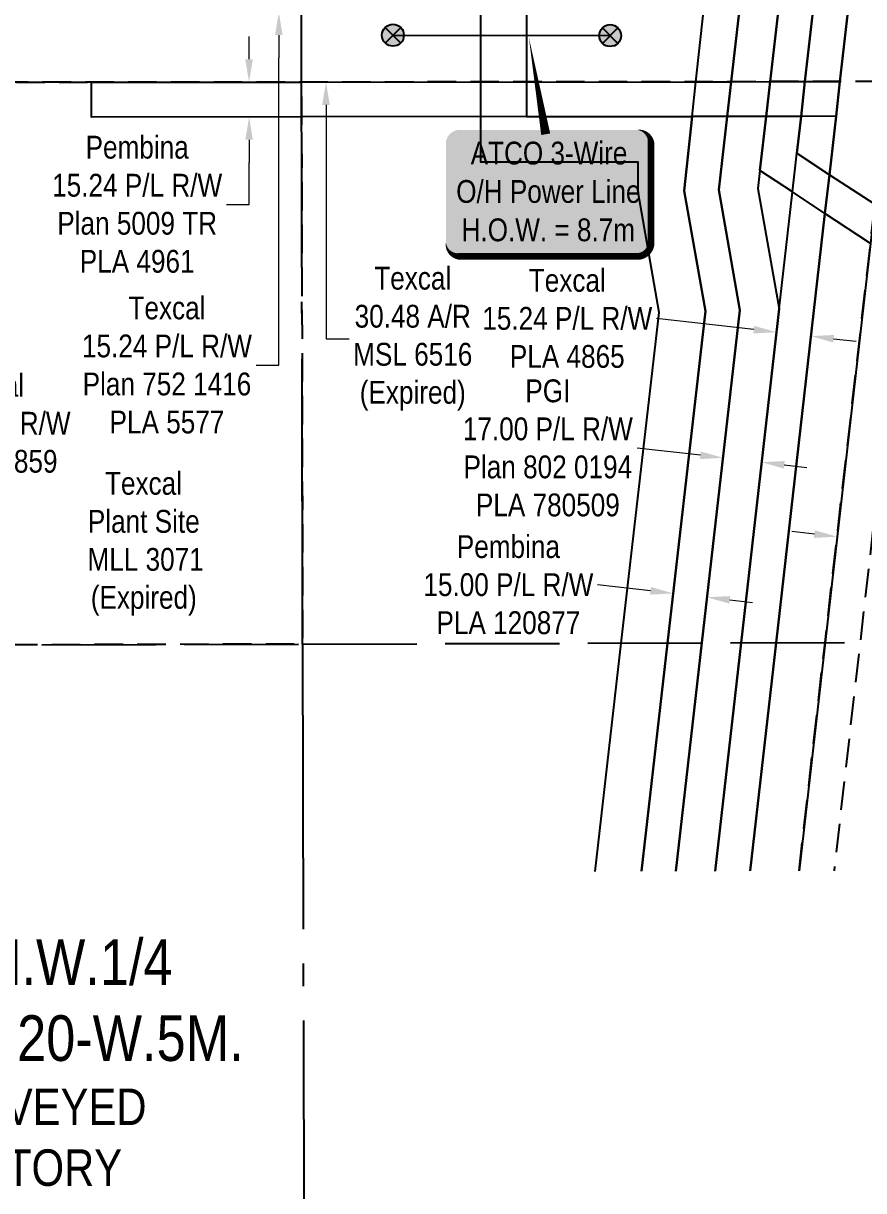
# Model space of a CAD drawing. Extents: x 506297 to 510567, y 6023715 to 6027460.
# Drawn here: x 508721 to 509089, y 6024507 to 6025019 of the extents above; entities that cross this region are included whole.
import ezdxf

# ---------------------------------------------------------------- set-up
doc = ezdxf.new("R2010")
doc.units = 0
doc.header["$LTSCALE"] = 5
doc.header["$PDMODE"] = 34
doc.header["$PDSIZE"] = 0.05
for name, pattern in [('foc-ACCESSROAD', [3.75, 2.5, -1.25]), ('foc-FLOWLINE', [3.75, 2.5, -1.25]), ('foc-QUARTERLINE', [33, 25, -3, 2, -3]), ('foc-UNSURVEYED', [12.5, 10, -2.5]), ('POWERLINE5', [7.8, 2.4, -0.6, 0.6, -0.6, 0.6, -0.6, 2.4])]:
    doc.linetypes.add(name, pattern=pattern)
doc.layers.get('Defpoints').update_dxf_attribs({"color": 9})
for name, color, linetype in [('AS-POWER', 104, 'foc-POWER'), ('AS-POWER-EXISTING', 72, 'POWERLINE5'), ('AS-POWER-T', 104, 'Continuous'), ('C-RW', 13, 'Continuous'), ('C-SYMBOL', 7, 'Continuous'), ('F-FLOWLINE', 190, 'foc-FLOWLINE'), ('F-RW', 190, 'Continuous'), ('F-WS', 190, 'foc-ACCESSROAD'), ('L-QSEC', 8, 'foc-QUARTERLINE'), ('L-UNS-T', 3, 'Continuous'), ('L-USEC', 7, 'foc-UNSURVEYED'), ('P-CROSSINGS', 250, 'Continuous')]:
    doc.layers.add(name, color=color, linetype=linetype)
for name, color, linetype, lineweight in [('F-AR-T', 190, 'Continuous', 9), ('F-FLOWLINE-T', 190, 'Continuous', 9), ('F-RW-T', 190, 'Continuous', 9)]:
    doc.layers.add(name, color=color, linetype=linetype, lineweight=lineweight)
doc.styles.add('175L', font='ARIALN.TTF', dxfattribs={"height": 20})
doc.styles.add('80', font='ARIALN.TTF', dxfattribs={"height": 10})
doc.styles.add('80CG', font='ARIALN.TTF', dxfattribs={"height": 10})
doc.styles.add('80L', font='ARIALN.TTF', dxfattribs={"height": 10})
doc.styles.add('foc-LtypeFont', font='ARIALN.TTF', dxfattribs={"height": 7.35})
doc.linetypes.add('foc-POWER', pattern='A,6,-1,["P",foc-LtypeFont,S=0.2,R=0,X=-0.625,Y=-0.75],-1.24,4', length=12.24)
doc.dimstyles.new('Compass 5 000', dxfattribs={"dimscale": 5, "dimtxt": 9, "dimasz": 2, "dimexe": 0.2, "dimexo": 0.0625, "dimgap": 0.5, "dimtad": 0, "dimtih": 1, "dimtoh": 1, "dimzin": 0, "dimdsep": 46, "dimtxsty": '80CG', "dimcen": 0.1, "dimse1": 1, "dimse2": 1, "dimclrd": 256, "dimclrt": 256, "dimaunit": 1, "dimadec": 4, "dimazin": 0, "dimtfac": 0.06, "dimtofl": 0, "dimtmove": 0, "dimatfit": 1, "dimfxl": 0.2, "dimtolj": 1, "dimtzin": 0, "dimlwd": -1, "dimarcsym": 0})

# ---------------------------------------------------------------- blocks, each defined once
blk = doc.blocks.new('*D434')
at = {"layer": 'Defpoints', "color": 0, "transparency": 16777216}
for p in [(508635.51, 6024908.16), (508645.51, 6024908.16), (508645.51, 6024843.29)]:
    blk.add_point(p, dxfattribs=at)
at = {"layer": 'F-RW-T', "transparency": 16777216}
for p, q in [((508625.51, 6024843.29), (508615.51, 6024843.29)), ((508655.51, 6024843.29), (508665.51, 6024843.29))]:
    blk.add_line(p, q, dxfattribs=at)
for points in [[(508625.51, 6024844.96), (508625.51, 6024841.63), (508635.51, 6024843.29)], [(508655.51, 6024844.96), (508655.51, 6024841.62), (508645.51, 6024843.29)]]:
    blk.add_solid(points, dxfattribs=at)
at = {"layer": 'F-RW-T', "transparency": 16777216, "insert": (508704.6, 6024843.29), "char_height": 10, "attachment_point": 5, "style": '80CG'}
blk.add_mtext('\\A1;Texcal\\P10.00 P/L R/W\\PPLA 050859', dxfattribs=at)
blk = doc.blocks.new('*D436')
at = {"layer": 'Defpoints', "color": 0, "transparency": 16777216}
for p in [(508807.55, 6024992.86), (508807.57, 6024977.63), (508820.08, 6024977.64)]:
    blk.add_point(p, dxfattribs=at)
at = {"layer": 'F-RW-T', "transparency": 16777216}
for p, q in [((508820.05, 6025002.88), (508820.04, 6025012.88)), ((508820.09, 6024967.64), (508820.1, 6024957.64)), ((508820.12, 6024939.29), (508820.1, 6024957.64)), ((508810.12, 6024939.29), (508820.12, 6024939.29))]:
    blk.add_line(p, q, dxfattribs=at)
for points in [[(508821.72, 6025002.88), (508818.39, 6025002.87), (508820.06, 6024992.88)], [(508821.75, 6024967.65), (508818.42, 6024967.64), (508820.08, 6024977.64)]]:
    blk.add_solid(points, dxfattribs=at)
at = {"layer": 'F-RW-T', "transparency": 16777216, "insert": (508771.03, 6024939.29), "char_height": 10, "attachment_point": 5, "style": '80CG'}
blk.add_mtext('\\A1;Pembina\\P15.24 P/L R/W\\PPlan 5009 TR\\PPLA 4961', dxfattribs=at)
blk = doc.blocks.new('*D439')
at = {"layer": 'Defpoints', "color": 0, "transparency": 16777216}
for p in [(508831.69, 6025038.72), (508831.7, 6025023.49), (508833.1, 6025023.49)]:
    blk.add_point(p, dxfattribs=at)
at = {"layer": 'F-RW-T', "transparency": 16777216}
for p, q in [((508833.1, 6025048.72), (508833.09, 6025058.72)), ((508833.11, 6025013.49), (508833.11, 6025003.49)), ((508833.16, 6024868.84), (508833.11, 6025003.49)), ((508823.16, 6024868.84), (508833.16, 6024868.84))]:
    blk.add_line(p, q, dxfattribs=at)
for points in [[(508834.76, 6025048.72), (508831.43, 6025048.72), (508833.1, 6025038.72)], [(508834.78, 6025013.49), (508831.44, 6025013.49), (508833.1, 6025023.49)]]:
    blk.add_solid(points, dxfattribs=at)
at = {"layer": 'F-RW-T', "transparency": 16777216, "insert": (508784.08, 6024868.84), "char_height": 10, "attachment_point": 5, "style": '80CG'}
blk.add_mtext('\\A1;Texcal\\P15.24 P/L R/W\\PPlan 752 1416\\PPLA 5577', dxfattribs=at)
blk = doc.blocks.new('*D453')
at = {"layer": 'Defpoints', "color": 0, "transparency": 16777216}
for p in [(508864.02, 6025023.53), (508853.77, 6024992.91), (508864.05, 6024992.92)]:
    blk.add_point(p, dxfattribs=at)
at = {"layer": 'F-AR-T', "transparency": 16777216}
for p, q in [((508853.73, 6025033.52), (508853.72, 6025043.52)), ((508853.78, 6024982.91), (508853.88, 6024880.43)), ((508853.88, 6024880.43), (508863.88, 6024880.43))]:
    blk.add_line(p, q, dxfattribs=at)
for points in [[(508855.4, 6025033.52), (508852.06, 6025033.51), (508853.74, 6025023.52)], [(508855.45, 6024982.91), (508852.11, 6024982.91), (508853.77, 6024992.91)]]:
    blk.add_solid(points, dxfattribs=at)
at = {"layer": 'F-AR-T', "transparency": 16777216, "insert": (508891.79, 6024880.43), "char_height": 10, "attachment_point": 5, "style": '80CG'}
blk.add_mtext('\\A1;Texcal\\P30.48 A/R\\PMSL 6516\\P(Expired)', dxfattribs=at)
blk = doc.blocks.new('*D454')
at = {"layer": 'Defpoints', "color": 0, "transparency": 16777216}
for p in [(509009.33, 6024798.7), (509024.22, 6024797), (509005.92, 6024768.77)]:
    blk.add_point(p, dxfattribs=at)
at = {"layer": 'F-RW-T', "transparency": 16777216}
for p, q in [((508995.98, 6024769.9), (508972.79, 6024772.54)), ((509030.75, 6024765.94), (509040.69, 6024764.81))]:
    blk.add_line(p, q, dxfattribs=at)
for points in [[(508996.17, 6024771.56), (508995.8, 6024768.24), (509005.92, 6024768.77)], [(509030.94, 6024767.6), (509030.56, 6024764.28), (509020.82, 6024767.07)]]:
    blk.add_solid(points, dxfattribs=at)
at = {"layer": 'F-RW-T', "transparency": 16777216, "insert": (508933.7, 6024772.54), "char_height": 10, "attachment_point": 5, "style": '80CG'}
blk.add_mtext('\\A1;Pembina\\P15.00 P/L R/W\\PPLA 120877', dxfattribs=at)
blk = doc.blocks.new('*D455')
at = {"layer": 'Defpoints', "color": 0, "transparency": 16777216}
for p in [(509027.78, 6024828.2), (509026.32, 6024815.42), (509043.21, 6024813.5)]:
    blk.add_point(p, dxfattribs=at)
at = {"layer": 'F-RW-T', "transparency": 16777216}
for p, q in [((509017.84, 6024829.33), (508990.07, 6024832.49)), ((509054.6, 6024825.14), (509064.53, 6024824.01))]:
    blk.add_line(p, q, dxfattribs=at)
for points in [[(509018.03, 6024830.99), (509017.65, 6024827.67), (509027.78, 6024828.2)], [(509054.79, 6024826.8), (509054.41, 6024823.49), (509044.66, 6024826.28)]]:
    blk.add_solid(points, dxfattribs=at)
at = {"layer": 'F-RW-T', "transparency": 16777216, "insert": (508950.99, 6024832.49), "char_height": 10, "attachment_point": 5, "style": '80CG'}
blk.add_mtext('\\A1;PGI\\P17.00 P/L R/W\\PPlan 802 0194\\PPLA 780509', dxfattribs=at)
blk = doc.blocks.new('*D456')
at = {"layer": 'Defpoints', "color": 0, "transparency": 16777216}
for p in [(509051.15, 6024883.26), (509050.49, 6024877.47), (509065.63, 6024875.74)]:
    blk.add_point(p, dxfattribs=at)
at = {"layer": 'F-RW-T', "transparency": 16777216}
for p, q in [((509041.22, 6024884.4), (508998.59, 6024889.25)), ((509076.22, 6024880.41), (509086.16, 6024879.28))]:
    blk.add_line(p, q, dxfattribs=at)
for points in [[(509041.41, 6024886.05), (509041.03, 6024882.74), (509051.15, 6024883.26)], [(509076.41, 6024882.06), (509076.03, 6024878.75), (509066.29, 6024881.54)]]:
    blk.add_solid(points, dxfattribs=at)
at = {"layer": 'F-RW-T', "transparency": 16777216, "insert": (508959.5, 6024889.25), "char_height": 10, "attachment_point": 5, "style": '80CG'}
blk.add_mtext('\\A1;Texcal\\P15.24 P/L R/W\\PPLA 4865', dxfattribs=at)
blk = doc.blocks.new('*D460')
at = {"layer": 'Defpoints', "color": 0, "transparency": 16777216}
for p in [(509079.41, 6024808.31), (509094.55, 6024806.59), (509092.88, 6024791.9)]:
    blk.add_point(p, dxfattribs=at)
at = {"layer": 'F-FLOWLINE-T', "transparency": 16777216}
for p, q in [((509067.8, 6024794.76), (509057.86, 6024795.89)), ((509102.82, 6024790.77), (509112.76, 6024789.64))]:
    blk.add_line(p, q, dxfattribs=at)
for points in [[(509067.99, 6024796.41), (509067.61, 6024793.1), (509077.74, 6024793.63)], [(509103.01, 6024792.43), (509102.63, 6024789.11), (509092.88, 6024791.9)]]:
    blk.add_solid(points, dxfattribs=at)
at = {"layer": 'F-FLOWLINE-T', "transparency": 16777216, "insert": (509164.25, 6024789.64), "char_height": 10, "attachment_point": 5, "style": '80CG'}
blk.add_mtext('\\A1;Texcal\\P15.25 Flowline R/W\\PPLA 3983', dxfattribs=at)
blk = doc.blocks.new('POWERPOLE')
h = blk.add_hatch(color=255)
edge = h.paths.add_edge_path()
edge.add_arc((0, 0), 0.96, 0, 360)
at = {"linetype": 'Continuous'}
for p, q in [((0.68, -0.68), (-0.68, 0.68)), ((-0.68, -0.68), (0.68, 0.68))]:
    blk.add_line(p, q, dxfattribs=at)
blk.add_circle((0, 0), 0.96, dxfattribs=at)
blk = doc.blocks.new('*U625')
h = blk.add_hatch(color=255)
edge = h.paths.add_edge_path()
edge.add_line((-39, -28.5), (39, -28.5))
edge.add_arc((39, -22.5), 6, 270, 360)
edge.add_line((45, -22.5), (45, 21))
edge.add_arc((39, 21), 6, 0, 90)
edge.add_line((39, 27), (-39, 27))
edge.add_arc((-39, 21), 6, 90, 180)
edge.add_line((-45, 21), (-45, -22.5))
edge.add_arc((-39, -22.5), 6, 180, 270)
at = {"color": 104, "flags": 128}
blk.add_lwpolyline([(-39, -28.5, 3, 3, 0), (39, -28.5, 3, 3, 0.414214), (45, -22.5, 3, 3, 0), (45, 21, 3, 0, 0.414214), (39, 27, 0, 0, 0), (-39, 27, 0, 0, 0.414214), (-45, 21, 0, 0, 0), (-45, -22.5, 0, 3, 0.414214)], format="xyseb", close=True, dxfattribs=at)
at = {"color": 104, "style": '80'}
blk.add_attdef('ENTER_TEXT_001', (-26.85, -4.92), '', height=10, dxfattribs=at)

msp = doc.modelspace()

# ---------------------------------------------------------------- linework, layer by layer
at = {"layer": 'AS-POWER', "flags": 128}
msp.add_lwpolyline([(508883.105, 6025013.431), (508978.278, 6025013.282)], dxfattribs=at)
at = {"layer": 'C-RW'}
for points in [[(508971.76, 6024646.917), (508983.191, 6024746.938), (508999.758, 6024891.915), (508990.52, 6024944.658), (508990.511, 6024957.854), (508921.678, 6024957.804), (508921.661, 6024977.746), (508921.648, 6024992.975), (508921.622, 6025023.546)], [(508941.647, 6025023.553), (508941.647, 6024992.994), (508941.648, 6024977.766), (509014.228, 6024977.84), (509010.708, 6024945.266), (509020.013, 6024892.487), (509003.439, 6024746.992), (508992.046, 6024646.973)]]:
    msp.add_lwpolyline(points, dxfattribs=at)
at = {"layer": 'F-FLOWLINE', "flags": 128}
msp.add_lwpolyline([(509061.051, 6024647.16), (509072.444, 6024747.177), (509092.367, 6024922.078), (509094.338, 6024939.378), (509109.507, 6024937.859), (509108.569, 6024929.622), (509107.513, 6024920.352), (509106.634, 6024912.639), (509087.791, 6024747.218), (509076.398, 6024647.202)], dxfattribs=at)
at = {"layer": 'F-RW'}
for points in [[(508992.046, 6024646.973), (509003.44, 6024746.992), (509020.013, 6024892.487), (509010.708, 6024945.266), (509014.228, 6024977.84), (509015.874, 6024993.069), (509019.172, 6025023.581), (509020.818, 6025038.814), (509022.526, 6025054.616), (509024.236, 6025070.44), (509025.309, 6025080.376), (509025.847, 6025085.344), (509029.522, 6025119.574), (509064.322, 6025146.852), (509073.885, 6025230.927), (509110.341, 6025551.461), (509117.893, 6025617.86), (509118.774, 6025625.605), (509121.72, 6025651.509)], [(509007.14, 6024647.014), (509018.533, 6024747.032), (509035.154, 6024892.945), (509025.847, 6024945.727), (509029.498, 6024977.853), (509031.259, 6024993.085), (509034.771, 6025023.588), (509036.518, 6025038.82), (509037.217, 6025044.911), (509042.483, 6025053.248), (509051.374, 6025067.314), (509057.3, 6025076.691), (509060.264, 6025081.379), (509074.517, 6025103.927), (509078.507, 6025138.968), (509084.048, 6025187.729), (509085.27, 6025198.329), (509085.873, 6025203.609), (509125.349, 6025551.502), (509132.184, 6025611.741), (509133.07, 6025619.548), (509136.398, 6025648.877), (509136.701, 6025651.55)], [(509136.701, 6025651.55), (509136.398, 6025648.877), (509133.07, 6025619.548), (509132.184, 6025611.741), (509125.349, 6025551.502), (509085.873, 6025203.609), (509085.27, 6025198.329), (509084.048, 6025187.729), (509078.507, 6025138.968), (509043.738, 6025111.691), (509040.996, 6025083.598), (509040.51, 6025078.625), (509039.539, 6025068.677), (509038.083, 6025053.755), (509037.217, 6025044.911), (509036.518, 6025038.82), (509034.771, 6025023.588), (509031.259, 6024993.085), (509029.498, 6024977.853), (509025.847, 6024945.727), (509035.154, 6024892.945), (509018.533, 6024747.032), (509007.14, 6024647.014)], [(509153.736, 6025651.597), (509153.483, 6025649.515), (509152.624, 6025641.932), (509149.31, 6025612.669), (509148.418, 6025604.79), (509142.388, 6025551.548), (509103.462, 6025207.87), (509102.862, 6025202.588), (509101.66, 6025192.001), (509090.955, 6025097.856), (509079.002, 6025079.22), (509076.038, 6025074.531), (509070.11, 6025065.154), (509061.219, 6025051.089), (509053.615, 6025038.826), (509051.869, 6025023.594), (509048.375, 6024993.102), (509046.63, 6024977.87), (509043.913, 6024954.155), (509043.006, 6024946.25), (509052.315, 6024893.47), (509035.64, 6024747.078), (509024.246, 6024647.06)], [(509039.58, 6024647.102), (509050.974, 6024747.119), (509072.409, 6024935.283), (509074.344, 6024952.27), (509077.264, 6024977.901), (509078.999, 6024993.133), (509082.47, 6025023.606), (509084.206, 6025038.844), (509085.285, 6025048.316), (509086.982, 6025063.209), (509088.113, 6025073.139), (509088.678, 6025078.105), (509090.955, 6025097.856), (509101.66, 6025192.001), (509102.862, 6025202.588), (509103.462, 6025207.87), (509142.388, 6025551.548), (509148.418, 6025604.79), (509149.31, 6025612.669), (509152.624, 6025641.932), (509153.483, 6025649.515), (509153.736, 6025651.597)], [(509175.409, 6025651.656), (509174.682, 6025645.289), (509173.292, 6025633.081), (509169.972, 6025603.917), (509164.015, 6025551.606), (509125.533, 6025213.212), (509123.726, 6025197.35), (509109.864, 6025075.663), (509109.298, 6025070.699), (509108.167, 6025060.767), (509106.47, 6025045.875), (509105.67, 6025038.86), (509105.27, 6025035.346), (509104.129, 6025025.332), (509103.934, 6025023.614), (509100.464, 6024993.154), (509094.338, 6024939.378), (509092.367, 6024922.078), (509072.444, 6024747.177), (509061.051, 6024647.16)], [(509024.246, 6024647.06), (509035.64, 6024747.078), (509052.315, 6024893.47), (509057.263, 6024937.008), (509058.143, 6024944.731), (509060.08, 6024961.707), (509061.931, 6024977.889), (509063.673, 6024993.118), (509067.151, 6025023.6), (509082.47, 6025023.606), (509078.999, 6024993.133), (509077.264, 6024977.901), (509074.344, 6024952.27), (509072.409, 6024935.283), (509050.974, 6024747.119), (509039.58, 6024647.102)], [(509092.367, 6024922.078), (509072.409, 6024935.283), (509058.143, 6024944.731), (509043.913, 6024954.155), (509046.63, 6024977.87), (509048.375, 6024993.102), (509051.869, 6025023.594)], [(509067.151, 6025023.6), (509063.673, 6024993.118), (509061.931, 6024977.889), (509060.08, 6024961.707), (509074.344, 6024952.27), (509094.338, 6024939.378)]]:
    msp.add_lwpolyline(points, dxfattribs=at)
msp.add_lwpolyline([(509078.999, 6024993.133), (509077.264, 6024977.901), (509061.931, 6024977.889), (509046.63, 6024977.87), (509029.498, 6024977.853), (509014.228, 6024977.84), (508843.091, 6024977.667), (508750.962, 6024977.576), (508750.948, 6024992.808), (508843.061, 6024992.898), (509015.874, 6024993.069), (509031.259, 6024993.085), (509048.375, 6024993.102), (509063.673, 6024993.118), (509078.999, 6024993.133)], close=True, dxfattribs=at)
at = {"layer": 'F-WS', "flags": 128}
for points in [[(509229.194, 6025046.822), (509224.008, 6025001.449), (509222.807, 6024990.937), (509220.404, 6024969.915), (509218.461, 6024952.916), (509218.118, 6024949.916), (509217.261, 6024942.416), (509215.346, 6024925.664), (509200.453, 6024927.379), (509109.507, 6024937.859), (509094.338, 6024939.378), (509100.464, 6024993.154), (509078.999, 6024993.133), (509063.673, 6024993.118), (509048.375, 6024993.102), (509031.259, 6024993.085), (509015.874, 6024993.069), (508843.062, 6024992.898), (508750.948, 6024992.808), (508629.761, 6024992.952), (508624.762, 6024992.959), (508609.531, 6024992.977), (508442.967, 6024993.183), (508427.975, 6024993.201), (508417.922, 6024993.213), (508409.896, 6024993.224), (508399.327, 6024993.237), (508396.037, 6024993.242), (508392.212, 6024993.246), (508385.694, 6024993.254), (508382.842, 6024993.254), (508379.339, 6024993.257), (508379.77, 6024994.417), (508381.675, 6024999.409), (508383.972, 6025005.324), (508384.418, 6025006.463), (508386.349, 6025011.343), (508387.171, 6025013.402), (508387.82, 6025015.051), (508388.761, 6025017.352), (508389.965, 6025020.322), (508391.173, 6025023.264), (508394.231, 6025023.35), (508394.734, 6025023.332), (508397.666, 6025023.341), (508404.276, 6025023.325), (508409.042, 6025023.303), (508418.136, 6025023.276), (508419.204, 6025023.3), (508419.606, 6025023.303), (508428.188, 6025023.304), (508446.125, 6025023.315), (508534.999, 6025023.403), (508609.668, 6025023.435), (508624.739, 6025023.439), (508629.737, 6025023.442), (508658.565, 6025023.452), (508843.003, 6025023.519), (509019.172, 6025023.581), (509034.771, 6025023.588), (509041.815, 6025023.59), (509051.869, 6025023.594), (509067.151, 6025023.6), (509082.47, 6025023.606), (509103.934, 6025023.614), (509104.129, 6025025.332), (509105.27, 6025035.346), (509105.67, 6025038.86), (509106.47, 6025045.875), (509108.167, 6025060.767), (509123.309, 6025059.022), (509229.194, 6025046.822)], [(508370.925, 6024745.266), (508354.151, 6024745.22), (508358.075, 6024833.502), (508363.358, 6024849.212), (508381.301, 6024904.736), (508386.081, 6024919.527), (508409.896, 6024993.224), (508417.922, 6024993.213), (508427.975, 6024993.201), (508442.967, 6024993.183), (508609.531, 6024992.977), (508624.762, 6024992.959), (508629.761, 6024992.952), (508750.948, 6024992.808), (508843.062, 6024992.898), (508843.091, 6024977.667), (508843.539, 6024746.568), (508555.045, 6024745.768), (508539.761, 6024745.725), (508405.956, 6024745.36), (508390.936, 6024745.32), (508380.931, 6024745.293), (508370.925, 6024745.266)]]:
    msp.add_lwpolyline(points, close=True, dxfattribs=at)
at = {"layer": 'L-QSEC'}
for q in [(508841.981, 6025550.746), (508845.039, 6023972.391)]:
    msp.add_line((508843.539, 6024746.568), q, dxfattribs=at)
at = {"layer": 'L-USEC'}
for p, q in [((508041.727, 6024744.387), (508843.539, 6024746.568)), ((508843.539, 6024746.568), (509645.366, 6024748.75))]:
    msp.add_line(p, q, dxfattribs=at)
at = {"layer": 'P-CROSSINGS', "color": 104, "flags": 128}
msp.add_lwpolyline([(508942.634, 6025012.691, 0, 3.996, 0), (508950.059, 6024970.051, 1.998, 1.998, 0)], format="xyseb", dxfattribs=at)

# ---------------------------------------------------------------- block references
at = {"layer": 'AS-POWER-EXISTING', "xscale": 4.997325200000076, "yscale": 4.997325200000076, "zscale": 4.997325200000076}
for p in [(508883.105, 6025013.431), (508978.278, 6025013.282)]:
    msp.add_blockref('POWERPOLE', p, dxfattribs=at)
at = {"layer": 'AS-POWER-T'}
ref = msp.add_blockref('*U625', (508951.255, 6024944.967), dxfattribs=dict(at, xscale=0.9989303661822055, yscale=0.9989303661822055, zscale=0.9989303661822055))
ref.add_attrib('ENTER_TEXT_001', 'ATCO 3-Wire', (508917.175, 6024956.795), dxfattribs={"layer": '0', "color": 104, "height": 9.9893, "style": '80'})
ref.add_attrib('ENTER_TEXT_002', 'O/H Power Line', (508910.828, 6024939.969), dxfattribs={"layer": '0', "color": 104, "height": 9.9893, "style": '80'})
ref.add_attrib('ENTER_TEXT_003', 'H.O.W. = 8.7m', (508913.186, 6024923.143), dxfattribs={"layer": '0', "color": 104, "height": 9.9893, "style": '80'})

# ---------------------------------------------------------------- texts
at = {"layer": 'C-SYMBOL', "color": 3, "insert": (508708.873, 6024617.177), "char_height": 20, "width": 215.98445, "attachment_point": 2, "style": '175L'}
msp.add_mtext('Theor. N.W.1/4 \\PSec. 13-62-20-W.5M.', dxfattribs=at)
at = {"layer": 'F-RW-T', "insert": (508748.788, 6024822.012), "char_height": 9.99465, "attachment_point": 1, "style": '80L'}
msp.add_mtext_dynamic_manual_height_columns('\\pi8.14932;Texcal\\P\\pi0.6397;Plant Site\\P\\pi0.47608;MLL 3071\\P\\pi1.92141;(Expired)', width=48.90738, gutter_width=50.027, heights=[0], dxfattribs=at)
at = {"layer": 'L-UNS-T', "color": 3, "insert": (508711.506, 6024530.288), "char_height": 16, "attachment_point": 5, "style": '80L'}
msp.add_mtext_dynamic_manual_height_columns('UNSURVEYED TERRITORY', width=126.48141, gutter_width=47.525, heights=[0], dxfattribs=at)

# ---------------------------------------------------------------- dimensions: what is measured, and where the dimension line sits
at = {"layer": 'F-AR-T'}
dim = msp.add_linear_dim(base=(508853.77, 6024992.909), p1=(508864.016, 6025023.526), p2=(508864.046, 6024992.919), angle=270.05655, text='Texcal\\P30.48 A/R\\PMSL 6516\\P(Expired)', dimstyle='Compass 5 000', dxfattribs=at)
dim.commit()
dim.dimension.update_dxf_attribs({"geometry": '*D453', "text_midpoint": (508891.794, 6024880.428), "dimtype": 161})
at = {"layer": 'F-FLOWLINE-T'}
dim = msp.add_linear_dim(base=(509092.881, 6024791.901), p1=(509079.408, 6024808.313), p2=(509094.554, 6024806.587), angle=353.50155, text='Texcal\\P15.25 Flowline R/W\\PPLA 3983', dimstyle='Compass 5 000', dxfattribs=at)
dim.commit()
dim.dimension.update_dxf_attribs({"geometry": '*D460', "text_midpoint": (509164.247, 6024789.637), "dimtype": 161})
at = {"layer": 'F-RW-T'}
for base, p1, p2, angle, text, picture, middle in [((508833.105, 6025023.491), (508831.692, 6025038.721), (508831.697, 6025023.491), 270.02093, 'Texcal\\P15.24 P/L R/W\\PPlan 752 1416\\PPLA 5577', '*D439', (508824.606, 6024868.838)), ((508820.077, 6024977.645), (508807.551, 6024992.863), (508807.566, 6024977.632), 270.05692, 'Pembina\\P15.24 P/L R/W\\PPlan 5009 TR\\PPLA 4961', '*D436', (508819.396, 6024939.294))]:
    dim = msp.add_linear_dim(base=base, p1=p1, p2=p2, angle=angle, text=text, dimstyle='Compass 5 000', override={"dimtmove": 1}, dxfattribs=at)
    dim.commit()
    dim.dimension.update_dxf_attribs({"geometry": picture, "text_midpoint": middle, "dimtype": 161})
for base, p1, p2, angle, text, picture, middle in [((509051.153, 6024883.264), (509065.626, 6024875.742), (509050.492, 6024877.466), 173.50138, 'Texcal\\P15.24 P/L R/W\\PPLA 4865', '*D456', (508959.504, 6024889.251)), ((508645.511, 6024843.291), (508635.509, 6024908.161), (508645.513, 6024908.161), 359.99783, 'Texcal\\P10.00 P/L R/W\\PPLA 050859', '*D434', (508704.597, 6024843.291)), ((509027.779, 6024828.199), (509043.206, 6024813.5), (509026.324, 6024815.423), 173.50156, 'PGI\\P17.00 P/L R/W\\PPlan 802 0194\\PPLA 780509', '*D455', (508950.991, 6024832.494)), ((509005.92, 6024768.768), (509024.225, 6024796.999), (509009.329, 6024798.695), 173.50148, 'Pembina\\P15.00 P/L R/W\\PPLA 120877', '*D454', (508933.705, 6024772.542))]:
    dim = msp.add_linear_dim(base=base, p1=p1, p2=p2, angle=angle, text=text, dimstyle='Compass 5 000', dxfattribs=at)
    dim.commit()
    dim.dimension.update_dxf_attribs({"geometry": picture, "text_midpoint": middle, "dimtype": 161})

doc.saveas('drawing.dxf')
